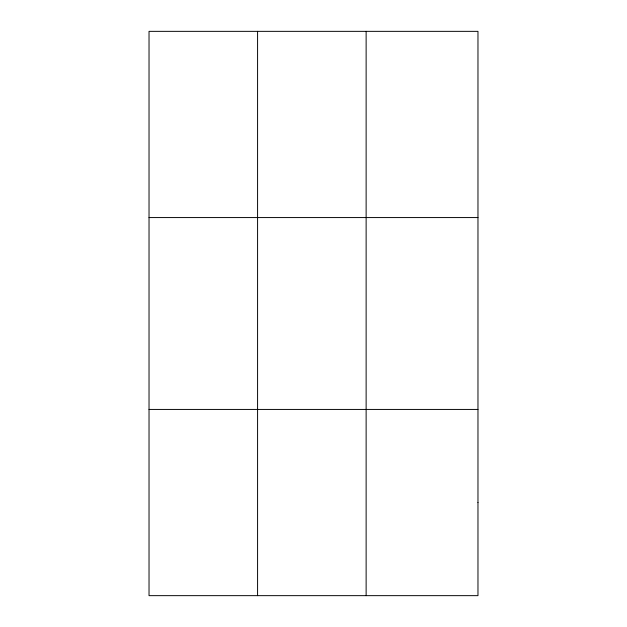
<?xml version="1.0" encoding="UTF-8"?>
<svg xmlns="http://www.w3.org/2000/svg" width="627" height="627" viewBox="0 0 627 627"><rect width="100%" height="100%" fill="white"/><g stroke="black" fill="none" stroke-linecap="round" stroke-linejoin="round"><path stroke-width="0.94" d="M257.579 595.65L257.579 31.35M366.129 595.65L366.129 31.35M149.03 217.569L477.97 217.569M149.03 409.431L477.97 409.431M477.97 502.541L477.97 595.65L149.03 595.65L149.03 31.35L477.97 31.35L477.97 502.541"/></g></svg>
